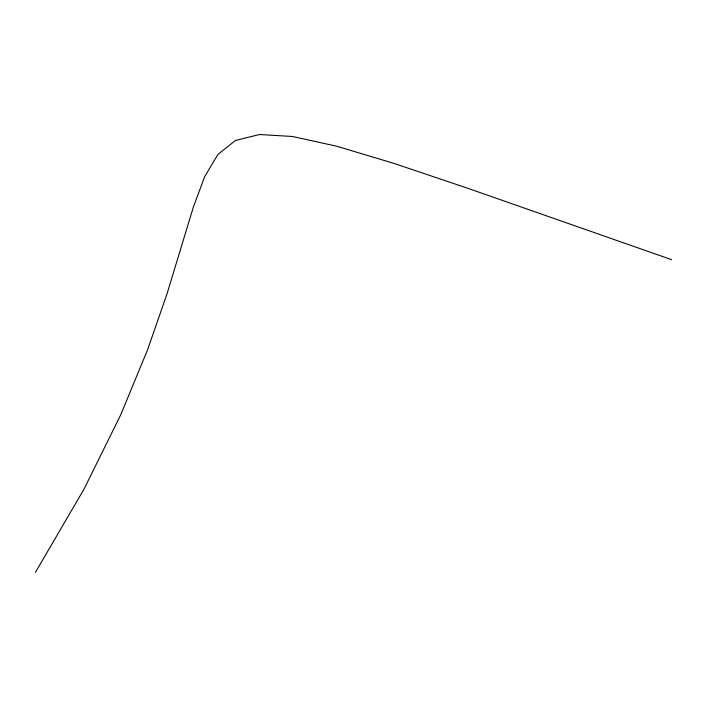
<?xml version="1.0" encoding="UTF-8"?>
<svg xmlns="http://www.w3.org/2000/svg" width="707" height="707" viewBox="0 0 707 707"><rect width="100%" height="100%" fill="white"/><g stroke="black" fill="none" stroke-linecap="round" stroke-linejoin="round"><path stroke-width="1.06" d="M35.35 572.476L84.018 489.138L120.65 414.965L147.577 349.815L167.117 293.538L193.356 207.08L204.694 176.6L217.942 154.444L235.431 140.463L259.478 134.524L292.406 136.469L336.541 146.172L394.214 163.485L467.742 188.265L671.65 259.69"/></g></svg>
